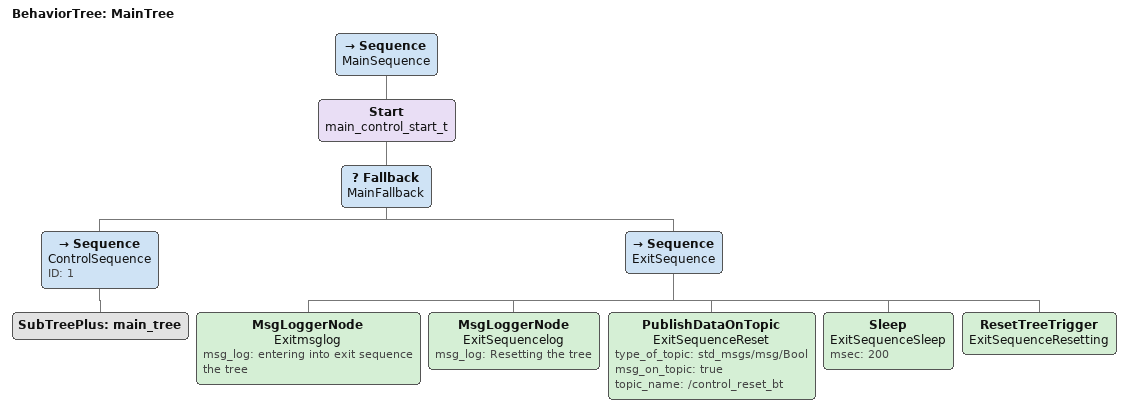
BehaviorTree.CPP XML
<root main_tree_to_execute="MainTree" BTCPP_format="4">
  <include path="template.xml" />

  <BehaviorTree ID="MainTree">
    <Sequence name="MainSequence">
      <Start name="main_control_start_t">
        <Fallback name="MainFallback">

          <Sequence name="ControlSequence" ID="1">
            <SubTreePlus ID="main_tree" />
          </Sequence>

          <!-- ====================== SWITCH ON (expected_action="true") ====================== -->

          <Sequence name="ExitSequence">
            <MsgLoggerNode name="Exitmsglog" msg_log="entering into exit sequence the tree" />
            <MsgLoggerNode name="ExitSequencelog" msg_log="Resetting the tree" />
            <PublishDataOnTopic name="ExitSequenceReset" type_of_topic="std_msgs/msg/Bool"
              msg_on_topic="true" topic_name="/control_reset_bt" />
            <Sleep name="ExitSequenceSleep" msec="200" />
            <ResetTreeTrigger name="ExitSequenceResetting" />
          </Sequence>
        </Fallback>
      </Start>
    </Sequence>
  </BehaviorTree>
</root>
